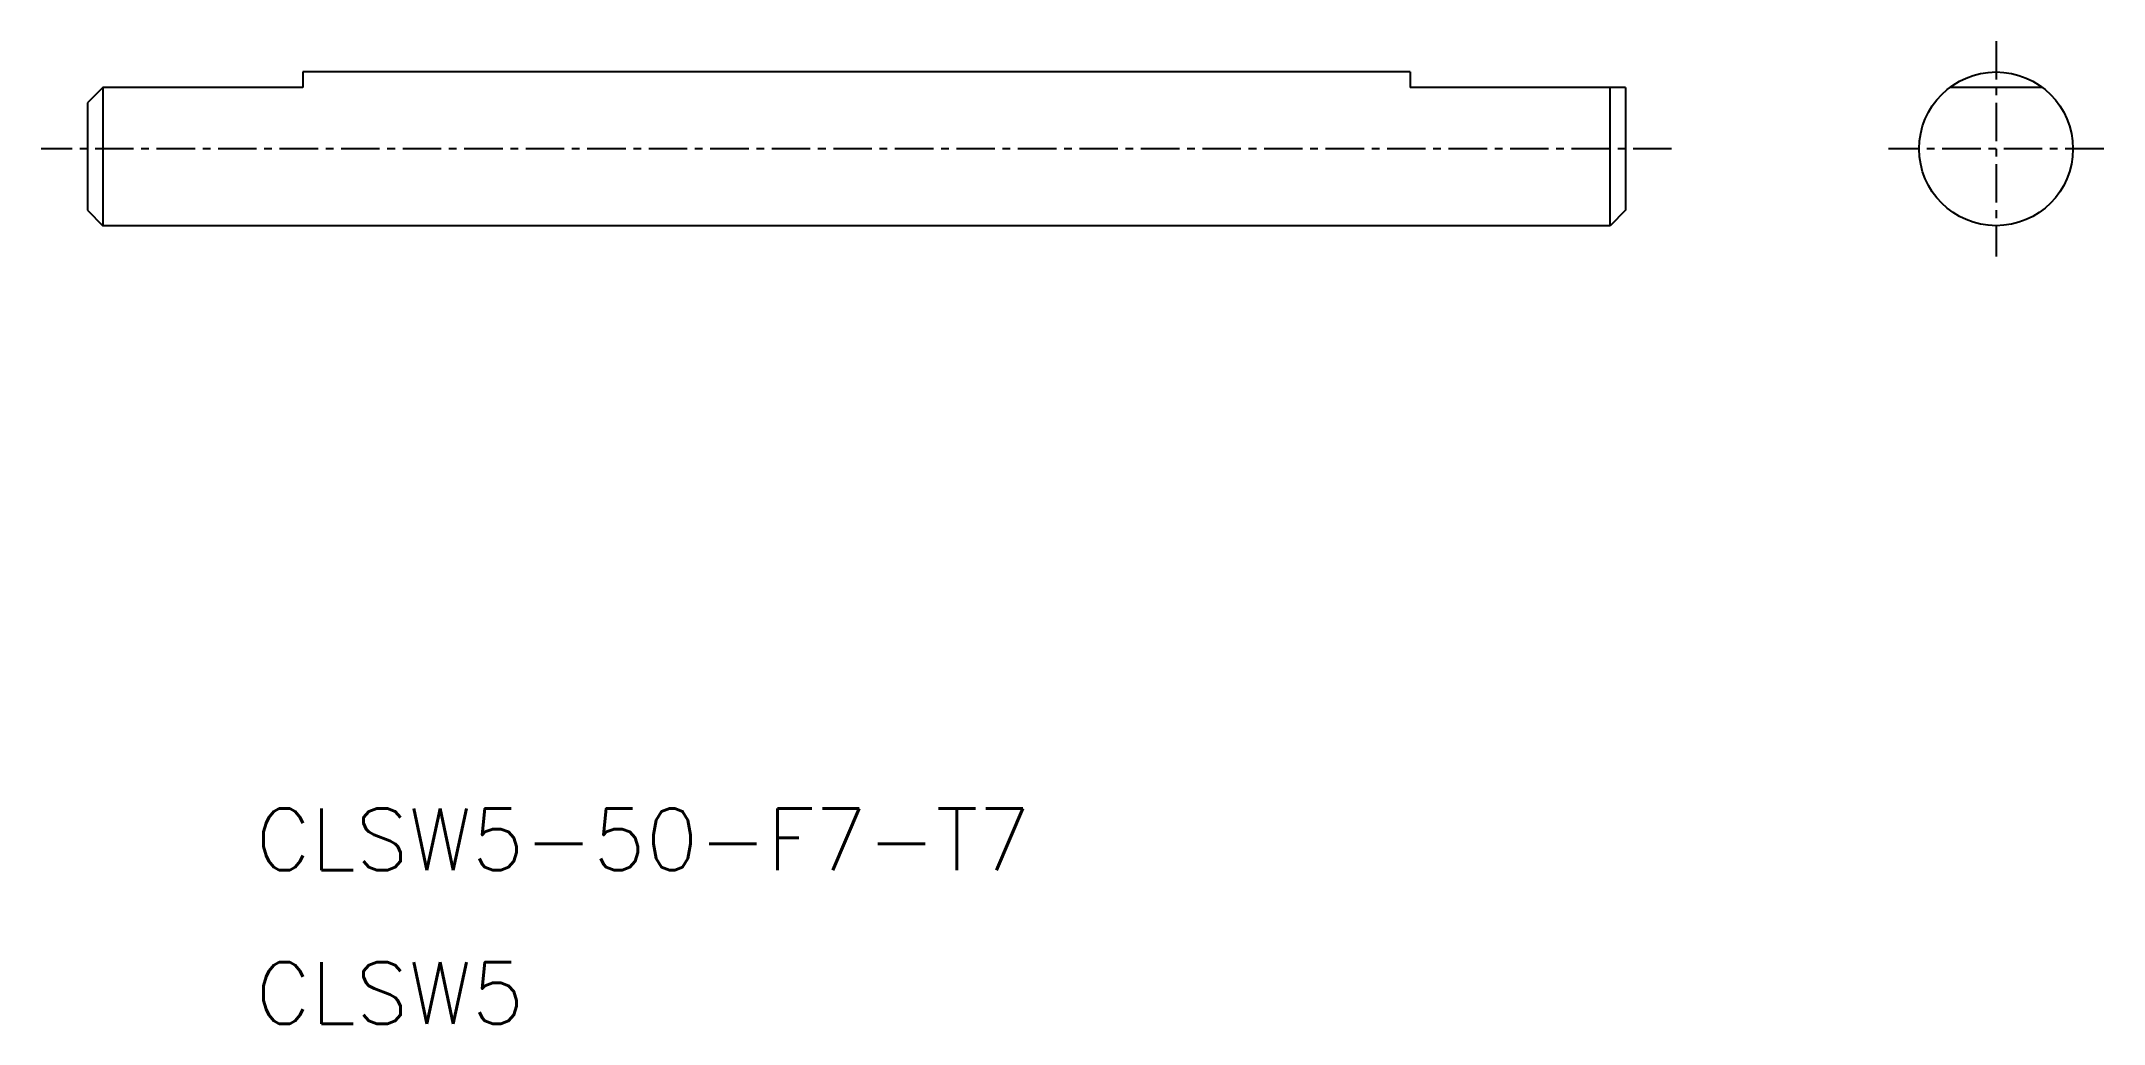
# Model space of a CAD drawing. Extents: x -19851 to -19784, y 30600 to 30778.
# Drawn here: x -19850.9 to -19783.8, y 30746.1 to 30778.1 of the extents above; entities outside this region: 1.
import ezdxf

# ---------------------------------------------------------------- set-up
doc = ezdxf.new("R2010")
doc.units = 0
doc.header["$PDMODE"] = 1
doc.linetypes.add('CENTER', pattern=[2, 1.25, -0.25, 0.25, -0.25])
doc.layers.get('0').update_dxf_attribs({"linetype": 'CONTINUOUS'})
doc.layers.add('CENTER', color=1, linetype='CENTER')
doc.styles.add('MISUMI', font='txt.shx')

msp = doc.modelspace()

# ---------------------------------------------------------------- linework, layer by layer
at = {"color": 7, "linetype": 'CONTINUOUS'}
for p, q in [((-19806.352, 30777.094), (-19842.352, 30777.094)), ((-19842.352, 30777.094), (-19842.352, 30776.594)), ((-19806.352, 30777.094), (-19806.352, 30776.594)), ((-19848.852, 30776.594), (-19849.352, 30776.094)), ((-19842.352, 30776.594), (-19848.852, 30776.594)), ((-19848.852, 30776.594), (-19848.852, 30772.094)), ((-19799.352, 30776.594), (-19806.352, 30776.594)), ((-19799.852, 30772.094), (-19799.852, 30776.594)), ((-19799.352, 30776.594), (-19799.352, 30772.594)), ((-19785.805, 30776.594), (-19788.805, 30776.594)), ((-19849.352, 30776.094), (-19849.352, 30772.594)), ((-19849.352, 30772.594), (-19848.852, 30772.094)), ((-19799.352, 30772.594), (-19799.852, 30772.094)), ((-19799.852, 30772.094), (-19848.852, 30772.094))]:
    msp.add_line(p, q, dxfattribs=at)
msp.add_circle((-19787.305, 30774.594), 2.5, dxfattribs=at)
msp.add_point((-19844.352, 30599.58), dxfattribs=at)
at = {"layer": 'CENTER', "color": 1, "linetype": 'CENTER'}
for p, q in [((-19787.305, 30778.094), (-19787.305, 30771.094)), ((-19797.852, 30774.594), (-19850.852, 30774.594)), ((-19783.805, 30774.594), (-19790.805, 30774.594))]:
    msp.add_line(p, q, dxfattribs=at)

# ---------------------------------------------------------------- texts
at = {"color": 7, "linetype": 'CONTINUOUS', "style": 'MISUMI'}
for s, p in [('CLSW5-50-F7-T7', (-19843.887, 30751.136)), ('CLSW5', (-19843.887, 30746.136))]:
    msp.add_text(s, height=2, dxfattribs=at).set_placement(p)

doc.saveas('drawing.dxf')
